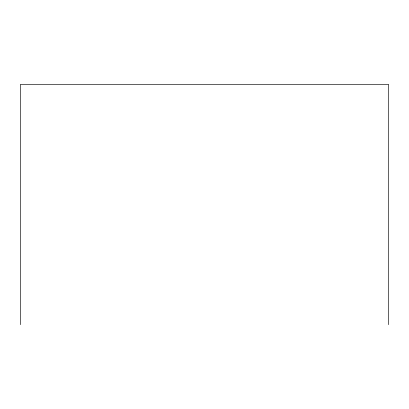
<?xml version="1.0" encoding="UTF-8"?>
<svg xmlns="http://www.w3.org/2000/svg" width="409" height="409" viewBox="0 0 409 409"><rect width="100%" height="100%" fill="white"/><g stroke="black" fill="none" stroke-linecap="round" stroke-linejoin="round"><path stroke-width="0.61" d="M388.55 324.654L388.55 84.346L20.45 84.346L20.45 324.654"/></g></svg>
